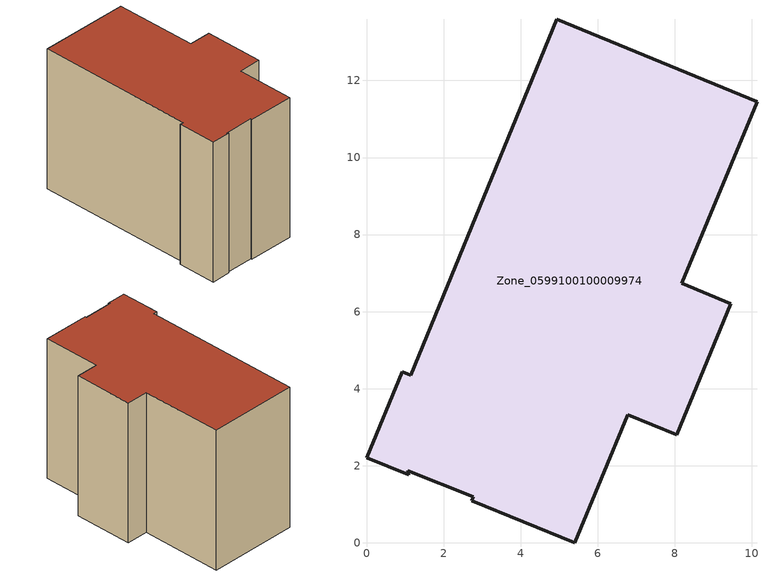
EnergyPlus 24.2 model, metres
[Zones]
Zone_0599100100009974
 floor ground (C_G): 1.09,1.76 0,2.21 0.93,4.45 1.14,4.35 4.94,13.59 10.14,11.45 8.19,6.73 9.45,6.21 8.05,2.81 6.78,3.32 5.4,0 2.73,1.09 2.77,1.19 1.07,1.87 z0
 wall outside (C_F): 8.19,6.73 10.14,11.45 4.94,13.59 1.14,4.35 0.93,4.45 0,2.21 1.09,1.76 1.07,1.87 2.77,1.19 2.73,1.09 5.4,0 6.78,3.32 8.05,2.81 9.45,6.21 8.19,6.73 z0:8.89
 roof outside (C_R): 0,2.21 1.09,1.76 1.07,1.87 2.77,1.19 2.73,1.09 5.4,0 6.78,3.32 8.05,2.81 9.45,6.21 8.19,6.73 10.14,11.45 4.94,13.59 1.14,4.35 0.93,4.45 z8.89
[BUILDING]
Pand.0599100100009974: North Axis=0; Terrain=City; Loads Convergence Tolerance Value=0.04; Temperature Convergence Tolerance Value=0.4; Solar Distribution=FullExterior; Maximum Number of Warmup Days=25; Minimum Number of Warmup Days=1
[Site:Location]
Rotterdam.The.Hague.AP_ZH_NLD Design_Conditions: Latitude=51.96; Longitude=4.45; Time Zone=1; Elevation=-4.5
[SITE:GROUNDTEMPERATURE:BUILDINGSURFACE]
18, 18, 18, 18, 18, 18, 18, 18, 18, 18, 18, 18
[MATERIAL] Thermal Absorptance=0.9; Solar Absorptance=0.7; Visible Absorptance=0.7
Name | Roughness | Thickness | Conductivity | Density | Specific Heat
G.TC.2015-2018 | MediumSmooth | 0.15 | 0.0428571 | 540 | 1210
F.TC.2015-2018 | Rough | 0.3 | 0.0666667 | 1920 | 840
R.TC.2015-2018 | MediumRough | 0.2 | 0.0333333 | 1500 | 1000
[CONSTRUCTION]
C_G: G.TC.2015-2018
C_F: F.TC.2015-2018
C_R: R.TC.2015-2018
[ZONE]
Zone_0599100100009974: Type=1; Multiplier=1; Ceiling Height=Autocalculate; Volume=Autocalculate; Floor Area=autocalculate; Part of Total Floor Area=Yes
[ZONEINFILTRATION:DESIGNFLOWRATE]
Infil_Zone_0599100100009974: Zone or ZoneList or Space or SpaceList=Zone_0599100100009974; Schedule=AlwaysOn; Design Flow Rate Calculation Method=Flow/Area; Flow Rate per Floor Area=0.0015; Constant Term Coefficient=1; Temperature Term Coefficient=0; Velocity Term Coefficient=0; Velocity Squared Term Coefficient=0
[HVACTEMPLATE:ZONE:IDEALLOADSAIRSYSTEM]
Zone_0599100100009974: Maximum Heating Supply Air Temperature=50; Minimum Cooling Supply Air Temperature=13; Maximum Heating Supply Air Humidity Ratio=0.0156; Minimum Cooling Supply Air Humidity Ratio=0.0077; Heating Limit=NoLimit; Cooling Limit=NoLimit; Dehumidification Control Type=ConstantSensibleHeatRatio; Cooling Sensible Heat Ratio=0.7; Dehumidification Setpoint=60; Humidification Control Type=None; Humidification Setpoint=30; Outdoor Air Method=None; Outdoor Air Flow Rate per Person=0.00944; Outdoor Air Flow Rate per Zone Floor Area=0; Outdoor Air Flow Rate per Zone=0; Demand Controlled Ventilation Type=None; Outdoor Air Economizer Type=NoEconomizer; Heat Recovery Type=None; Sensible Heat Recovery Effectiveness=0.7; Latent Heat Recovery Effectiveness=0.65
[ZONECONTROL:THERMOSTAT]
ThermostatControl_Zone_0599100100009974: Zone or ZoneList=Zone_0599100100009974; Control Type Schedule=DualSetpointControlType; Control 1=Thermostat_Zone_0599100100009974; Temperature Difference Between Cutout And Setpoint=0
[THERMOSTATSETPOINT:DUALSETPOINT]
Thermostat_Zone_0599100100009974: Heating Setpoint Temperature Schedule=HeatingSetpoint_Zone_0599100100009974; Cooling Setpoint Temperature Schedule=CoolingSetpoint_Zone_0599100100009974
[SCHEDULE:COMPACT]
HeatingSetpoint_Zone_0599100100009974: Through: 12/31, For: AllDays, Until: 24:00, 21
CoolingSetpoint_Zone_0599100100009974: Through: 12/31, For: AllDays, Until: 24:00, 24
DualSetpointControlType: Through: 12/31, For: AllDays, Until: 24:00, 4
AlwaysOn: Through: 12/31, For: AllDays, Until: 24:00, 1
